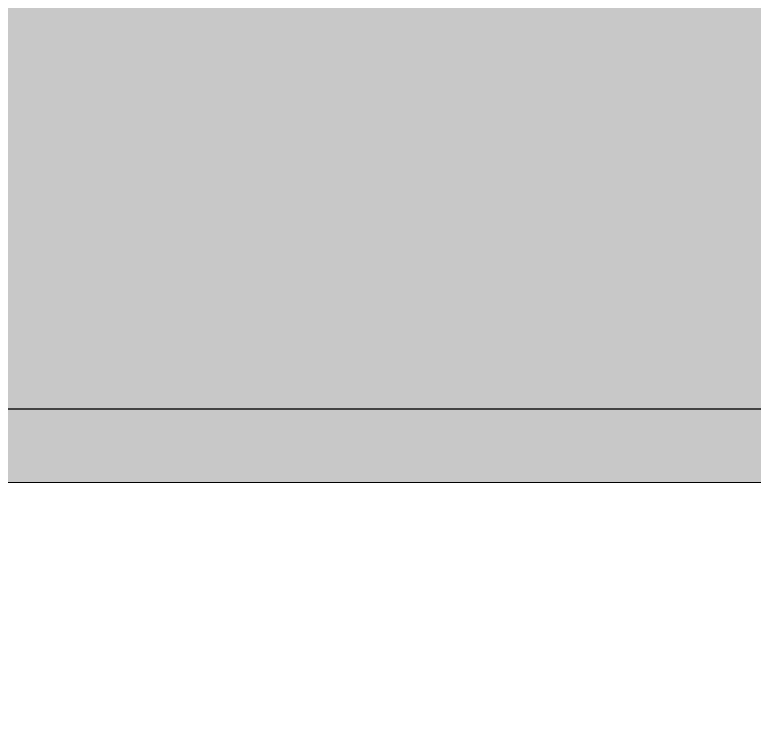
# Model space of a CAD drawing. Header units: inches. Extents: x -4501 to -113, y 9396 to 12816.
# Drawn here: x -2682.52 to -2676.2, y 10015.97 to 10022.08 of the extents above; entities that cross this region are included whole.
import ezdxf

# ---------------------------------------------------------------- set-up
doc = ezdxf.new("R2010")
doc.units = ezdxf.units.IN
doc.header["$MEASUREMENT"] = 0
for name, color, linetype, lineweight in [('A-AREA-PATT-5', 254, 'Continuous', 9), ('A-WALL', 113, 'Continuous', 9), ('A-WALL-6', 113, 'Continuous', 25), ('A-WALL-PATT-3', 111, 'Continuous', 9)]:
    doc.layers.add(name, color=color, linetype=linetype, lineweight=lineweight)

msp = doc.modelspace()

# ---------------------------------------------------------------- hatches: boundary and pattern name
at = {"layer": 'A-AREA-PATT-5'}
h = msp.add_hatch(color=256, dxfattribs=at)
h.paths.add_polyline_path([(-2843.1237, 10377.7894), (-2841.3737, 10377.7894), (-2841.3737, 10341.7894), (-2843.1237, 10341.7894), (-2843.1237, 10377.4144)], flags=0)
h.paths.add_polyline_path([(-2641.9267, 10018.7144), (-2633.7237, 10018.7144), (-2633.7237, 10020.1368), (-2657.1841, 10020.1368), (-2657.1841, 10023.3971), (-2658.6655, 10023.4503), (-2658.8091, 10023.5939), (-2658.8302, 10024.49), (-2659.0591, 10024.49), (-2659.0591, 10027.1132), (-2659.3091, 10027.1132), (-2659.3091, 10027.7037), (-2659.0591, 10027.7037), (-2659.0591, 10028.2943), (-2659.3091, 10028.2943), (-2659.3091, 10028.8848), (-2659.0591, 10028.8848), (-2659.0591, 10029.4754), (-2659.3091, 10029.4754), (-2659.3091, 10030.0659), (-2659.0591, 10030.0659), (-2659.0591, 10030.6565), (-2659.3091, 10030.6565), (-2659.3091, 10031.247), (-2659.0591, 10031.247), (-2659.0591, 10040.7364), (-2659.3091, 10040.7364), (-2659.3091, 10042.4412), (-2659.0591, 10042.4412), (-2659.0591, 10046.3041), (-2658.8091, 10046.3041), (-2658.8091, 10047.2002), (-2658.6123, 10047.3971), (-2657.1841, 10047.3971), (-2657.1841, 10145.2721), (-2665.1841, 10145.2721), (-2665.1841, 10181.0221), (-2797.4927, 10181.0221), (-2797.4927, 10268.569), (-2763.9927, 10268.569), (-2763.9927, 10263.2721), (-2763.2427, 10263.2721), (-2763.2427, 10260.7721), (-2763.9927, 10260.7721), (-2763.9927, 10223.5221), (-2765.3677, 10223.5221), (-2765.3677, 10188.5221), (-2763.9927, 10188.5221), (-2763.9927, 10188.2721), (-2763.2427, 10188.2721), (-2763.2427, 10185.7721), (-2633.7237, 10185.7721), (-2633.7237, 10202.2326), (-2651.1841, 10202.2326), (-2651.1841, 10220.2326), (-2633.7237, 10220.2326), (-2633.7237, 10223.1644), (-2712.1841, 10223.1644), (-2712.1841, 10283.1644), (-2633.7237, 10283.1644), (-2633.7237, 10286.1644), (-2651.1841, 10286.1644), (-2651.1841, 10304.1644), (-2633.7237, 10304.1644), (-2633.7237, 10309.0394), (-2724.9927, 10309.0394), (-2724.9927, 10313.7894), (-2633.7237, 10313.7894), (-2633.7237, 10314.7894), (-2663.0987, 10314.7894), (-2663.0987, 10374.7894), (-2633.7237, 10374.7894), (-2633.7237, 10376.7894), (-2669.1225, 10376.7894), (-2669.1225, 10369.0632), (-2669.2495, 10368.0988), (-2669.6217, 10367.2001), (-2670.2139, 10366.4283), (-2671.0712, 10365.8007), (-2671.8843, 10365.4639), (-2672.925, 10365.337), (-2674.2371, 10365.337), (-2673.8894, 10362.3132), (-2672.6976, 10361.3132), (-2672.1308, 10360.3132), (-2671.773, 10358.8037), (-2671.5987, 10357.3132), (-2671.773, 10355.3208), (-2672.311, 10353.3132), (-2673.0389, 10351.3132), (-2673.9715, 10349.3132), (-2675.359, 10347.3132), (-2676.359, 10346.3132), (-2677.225, 10345.8132), (-2678.5987, 10345.3132), (-2679.5987, 10345.3132), (-2680.9725, 10345.8132), (-2681.8385, 10346.3132), (-2682.8385, 10347.3132), (-2684.2259, 10349.3132), (-2685.4323, 10352.0653), (-2685.8865, 10353.3132), (-2686.4244, 10355.3208), (-2686.5987, 10357.3132), (-2686.4244, 10358.8037), (-2686.3346, 10359.3132), (-2686.0666, 10360.3132), (-2685.4999, 10361.3132), (-2684.3081, 10362.3132), (-2683.9604, 10365.337), (-2685.3487, 10365.337), (-2686.3132, 10365.4639), (-2687.2118, 10365.8362), (-2687.9836, 10366.4283), (-2688.5757, 10367.2001), (-2688.948, 10368.0988), (-2689.075, 10369.0632), (-2689.075, 10376.7894), (-2695.0987, 10376.7894), (-2695.0987, 10352.7894), (-2763.9927, 10352.7894), (-2763.9927, 10313.7894), (-2760.9927, 10313.7894), (-2760.9927, 10309.0394), (-2768.7427, 10309.0394), (-2768.7427, 10376.7894), (-2805.1237, 10376.7894), (-2805.1237, 10377.7894), (-2807.1237, 10377.7894), (-2807.1237, 10379.7269), (-2843.1237, 10379.7269), (-2843.1237, 10377.7894), (-2845.1237, 10377.7894), (-2845.1237, 10376.7894), (-2846.1237, 10376.7894), (-2846.1237, 10141.0298), (-2830.1237, 10141.0298), (-2830.1237, 10123.0298), (-2834.1237, 10123.0298), (-2834.1237, 10087.0298), (-2830.1237, 10087.0298), (-2830.1237, 10069.0298), (-2846.1237, 10069.0298), (-2846.1237, 10048.8872), (-2845.7504, 10048.8872), (-2845.7504, 10044.1372), (-2846.1237, 10044.1372), (-2846.1237, 10018.7144), (-2844.8737, 10018.7144), (-2844.8737, 10043.1372), (-2835.1884, 10043.1372), (-2835.1237, 10043.6372), (-2835.059, 10043.6372), (-2835.059, 10043.1372), (-2818.5139, 10043.1372), (-2818.4362, 10043.6372), (-2817.9836, 10043.6372), (-2817.9836, 10043.1372), (-2816.8737, 10043.1372), (-2816.7937, 10018.7144), (-2656.1841, 10018.7144)], flags=0)
h.paths.add_polyline_path([(-2815.4737, 10018.8144), (-2815.4737, 10044.1372), (-2815.7504, 10044.1372), (-2815.7504, 10048.8872), (-2810.7237, 10048.8872), (-2810.7237, 10018.8144), (-2814.8487, 10018.8144)], flags=0)
h.paths.add_polyline_path([(-2768.1237, 10059.5196), (-2768.1237, 10065.5196), (-2769.1237, 10065.5196), (-2769.1237, 10137.5196), (-2768.1237, 10137.5196), (-2768.1237, 10143.5196), (-2733.1237, 10143.5196), (-2733.1237, 10059.5196), (-2740.6237, 10059.5196)], flags=0)
h.paths.add_polyline_path([(-2787.6492, 10074.5196), (-2814.1237, 10074.5196), (-2814.1237, 10134.5196), (-2784.1237, 10134.5196), (-2784.1237, 10074.5196)], flags=0)
h.paths.add_polyline_path([(-2635.1841, 10145.2721), (-2633.7237, 10145.2721), (-2633.7237, 10181.0221), (-2635.1841, 10181.0221)], flags=0)
h.paths.add_polyline_path([(-2769.4927, 10185.7721), (-2769.4927, 10188.2721), (-2768.7427, 10188.2721), (-2768.7427, 10188.5221), (-2766.7427, 10188.5221), (-2766.7427, 10225.5221), (-2765.3677, 10225.5221), (-2765.3677, 10260.5221), (-2768.7427, 10260.5221), (-2768.7427, 10260.7721), (-2769.4927, 10260.7721), (-2769.4927, 10263.2721), (-2768.7427, 10263.2721), (-2768.7427, 10263.819), (-2792.7427, 10263.819), (-2792.7427, 10185.7721), (-2787.6492, 10185.7721)], flags=0)
at = {"layer": 'A-WALL-PATT-3'}
h = msp.add_hatch(dxfattribs=at)
h.set_pattern_fill('FP_2', color=256, style=0, pattern_type=2)
h.set_pattern_definition([(0, (0, 0), (61.44, 15.36), [2.534, -43.546, 2.534, -43.546, -245.76]), (0, (0, 0), (61.44, 15.36), [-92.16, 2.534, -89.626, 2.534, -43.546, -107.52]), (0, (0, 0), (61.44, 15.36), [-230.4, 2.534, -28.186, 2.534, -74.266]), (120, (23.04, 7.68), (-44.02215, 45.5286), [2.534, -43.546, 2.534, -43.546, -245.76]), (120, (23.04, 7.68), (-44.02215, 45.5286), [-92.16, 2.534, -89.626, 2.534, -43.546, -107.52]), (120, (23.04, 7.68), (-44.02215, 45.5286), [-230.4, 2.534, -28.186, 2.534, -74.266]), (240, (30.72, 38.4), (-17.41785, -60.8886), [2.534, -43.546, 2.534, -43.546, -245.76]), (240, (30.72, 38.4), (-17.41785, -60.8886), [-92.16, 2.534, -89.626, 2.534, -43.546, -107.52]), (240, (30.72, 38.4), (-17.41785, -60.8886), [-230.4, 2.534, -28.186, 2.534, -74.266])])
h.paths.add_polyline_path([(-2278.4348, 10018.0894), (-2278.4348, 10018.7144), (-2451.5487, 10018.7144), (-2450.9237, 10018.0894), (-2327.4551, 10018.0894)], flags=0)
h.paths.add_polyline_path([(-2563.4987, 10018.0894), (-2556.1237, 10018.0894), (-2555.4987, 10018.7144), (-2575.9237, 10018.7144), (-2575.9237, 10018.0894)], flags=0)
h.paths.add_polyline_path([(-2188.6571, 10018.0894), (-2111.3487, 10018.0894), (-2111.3487, 10018.7144), (-2274.9348, 10018.7144), (-2274.9348, 10018.0894), (-2253.1214, 10018.0894)], flags=0)
h.paths.add_polyline_path([(-3822.7237, 10018.0894), (-3635.1971, 10018.0894), (-3635.1971, 10018.7144), (-3822.7237, 10018.7144)], flags=0)
h.paths.add_polyline_path([(-3605.6987, 10018.0894), (-3427.4987, 10018.0894), (-3427.4987, 10018.7144), (-3607.1971, 10018.7144), (-3607.1971, 10018.0894)], flags=0)
h.paths.add_polyline_path([(-3420.1237, 10018.0894), (-3139.4987, 10018.096), (-3139.4987, 10018.7144), (-3422.7487, 10018.7144), (-3422.7487, 10018.0894)], flags=0)
h.paths.add_polyline_path([(-2904.2272, 10018.0894), (-2851.4987, 10018.0894), (-2851.4987, 10018.7144), (-2936.3737, 10018.7144), (-2936.3737, 10018.0894), (-2933.3717, 10018.0894)], flags=0)
h.paths.add_polyline_path([(-2615.9237, 10018.0894), (-2615.9237, 10018.7144), (-2628.3487, 10018.7144), (-2628.3487, 10018.0894), (-2627.3545, 10018.0894)], flags=0)
h.paths.add_polyline_path([(-3134.7487, 10018.0894), (-2964.3737, 10018.0894), (-2964.3737, 10018.7144), (-3134.7487, 10018.7144)], flags=0)
h.paths.add_polyline_path([(-2633.0987, 10018.0894), (-2633.1841, 10018.7144), (-2846.7487, 10018.7144), (-2846.7487, 10018.0894), (-2641.9267, 10018.0894)], flags=0)
h = msp.add_hatch(dxfattribs=at)
h.set_pattern_fill('FP_4', color=256, style=0, pattern_type=2)
h.set_pattern_definition([(216.87, (12.795, 31.987), (95.9612857, 63.9749714), [15.994, -143.942]), (206.565, (31.987, 22.391), (-31.986981, -31.986924), [35.763, -35.763]), (198.435, (31.987, 6.397), (-63.974746, -31.987128), [20.231, -80.922])])
h.paths.add_polyline_path([(-2146.4702, 10012.5894), (-2110.7237, 10012.5894), (-2110.7237, 10018.0894), (-2575.9237, 10018.0894), (-2575.9237, 10012.5894), (-2177.3822, 10012.5894)], flags=0)
h.paths.add_polyline_path([(-3661.9842, 10012.5894), (-2615.9237, 10012.5894), (-2615.9237, 10018.0894), (-2936.3737, 10018.0894), (-2936.3737, 10017.7144), (-2964.3737, 10017.7144), (-2964.3737, 10018.0894), (-3607.1971, 10018.0894), (-3607.1971, 10017.6421), (-3635.1971, 10017.6421), (-3635.1971, 10018.0894), (-3828.2237, 10018.0894), (-3828.2237, 10012.5894), (-3723.2394, 10012.5894)], flags=0)

# ---------------------------------------------------------------- linework, layer by layer
at = {"layer": 'A-WALL'}
msp.add_line((-2936.3737, 10018.0894), (-2615.9237, 10018.0894), dxfattribs=at)
at = {"layer": 'A-WALL-6'}
msp.add_line((-2633.7237, 10018.7144), (-2846.1237, 10018.7144), dxfattribs=at)

doc.saveas('drawing.dxf')
